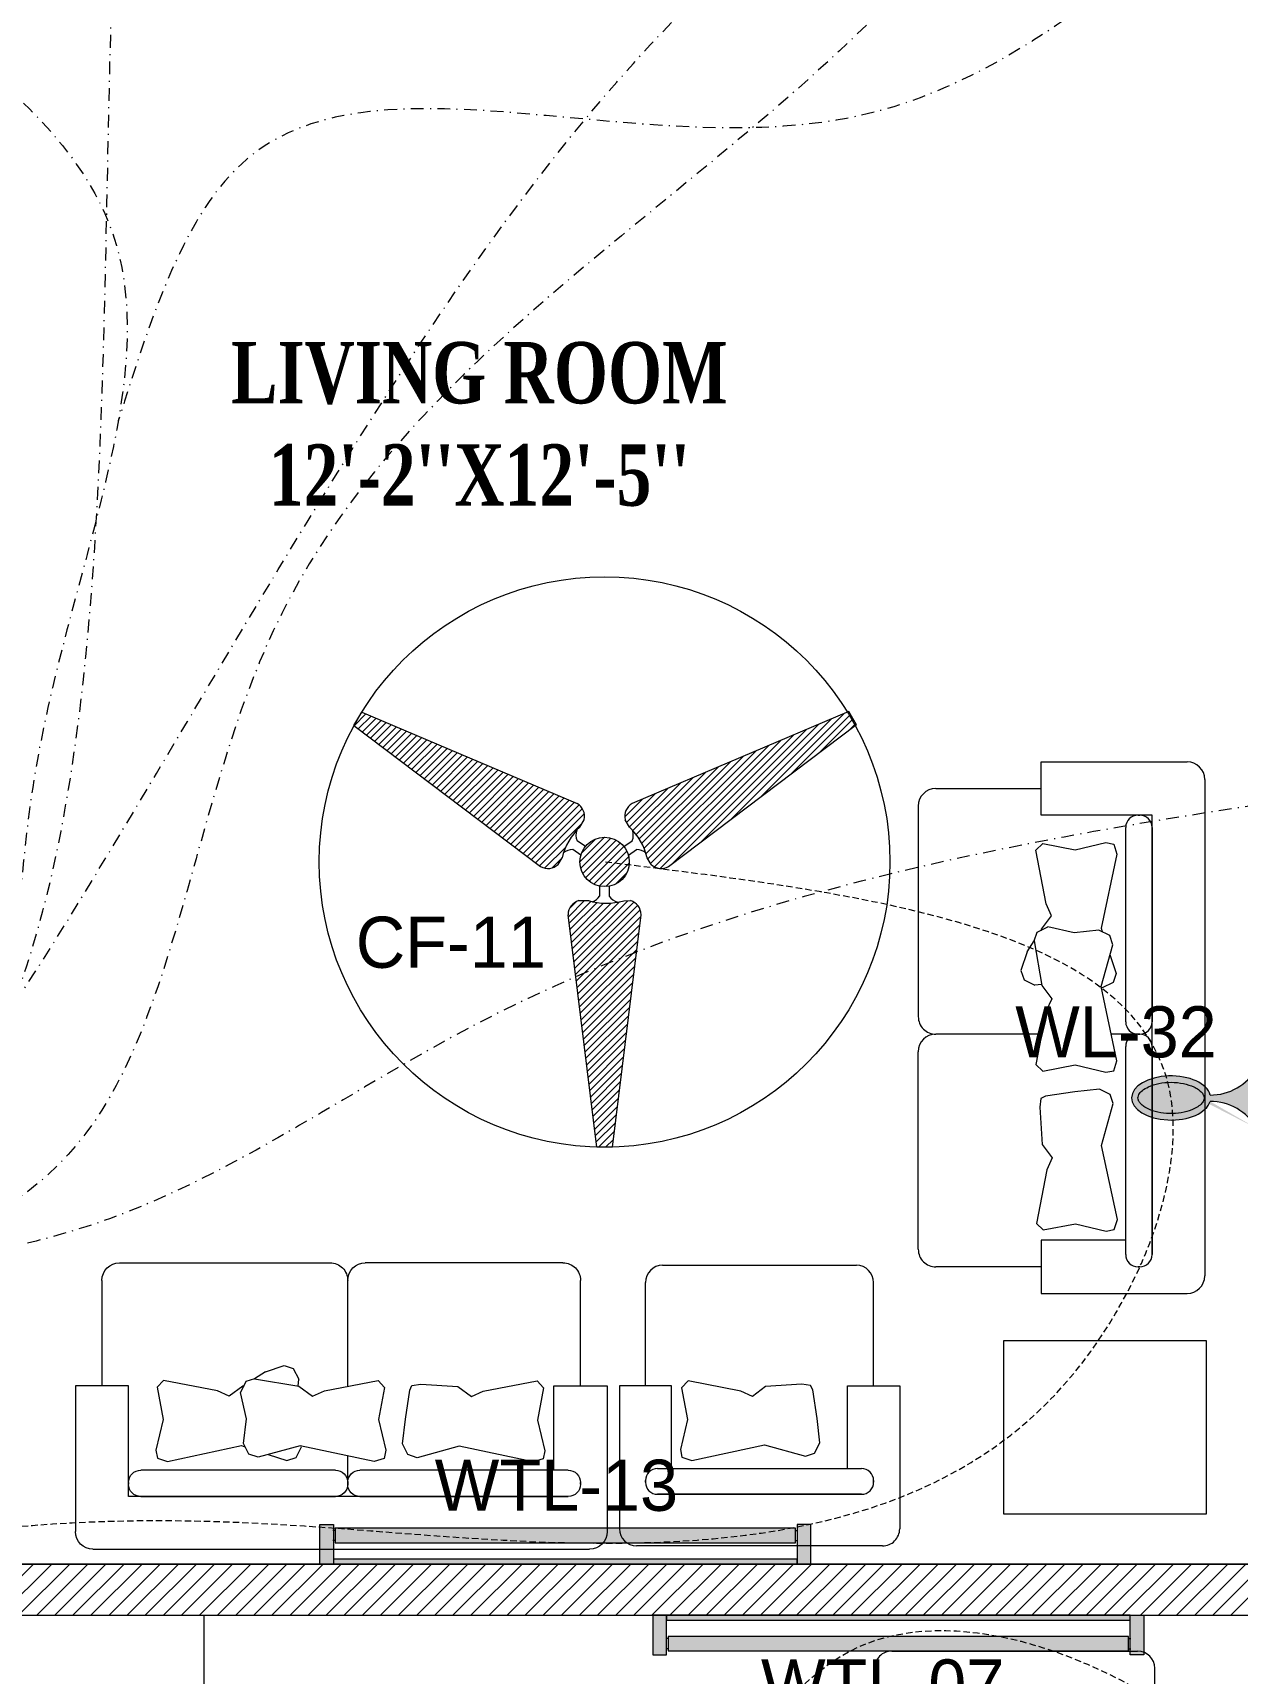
# Model space of a CAD drawing. Header units: inches. Extents: x 109699 to 44449955, y -10987 to 15824140.
# Drawn here: x 197755.6 to 197873.3, y -3769.5 to -3609.2 of the extents above; entities that cross this region are included whole.
import ezdxf

# ---------------------------------------------------------------- set-up
doc = ezdxf.new("R2010")
doc.units = ezdxf.units.IN
doc.header["$LTSCALE"] = 5
doc.header["$MEASUREMENT"] = 0
doc.linetypes.add('DASHDOT', pattern=[1, 0.5, -0.25, 0, -0.25])
doc.linetypes.add('DASHED2', pattern=[0.375, 0.25, -0.125])
doc.layers.get('0').update_dxf_attribs({"color": 123})
for name, color, linetype, lineweight in [('@NORMAL', 7, 'Continuous', 5), ('E-CF-Ceiling-Fan', 30, 'Continuous', 13), ('E-Con-Point', 5, 'DASHED2', 13), ('E-WL-Wall-Light', 232, 'Continuous', 15), ('E-WTL-Wall-Tube-Light', 6, 'Continuous', 15), ('fixture', 255, 'Continuous', 0), ('ha', 252, 'Continuous', 5), ('SB', 1, 'DASHDOT', 20), ('STAIR', 8, 'Continuous', 13), ('WALL-1', 8, 'Continuous', 9)]:
    doc.layers.add(name, color=color, linetype=linetype, lineweight=lineweight)
doc.layers.add('FURNITUR', color=7, linetype='Continuous', lineweight=5, true_color=0xe8e8e8)
doc.layers.add('illustr-FURNITURE', color=34, linetype='Continuous')
doc.layers.add('T', color=8, linetype='Continuous')
doc.styles.get("Standard").update_dxf_attribs({"font": 'times.ttf'})
doc.styles.add('style2', font='ARIALN.TTF', dxfattribs={"width": 0.75, "height": 3})

# ---------------------------------------------------------------- blocks, each defined once
blk = doc.blocks.new('A$C677D3EAC')
at = {"layer": 'FURNITUR'}
for p, q in [((12.00479866045498, 51.95316647657546), (26.27257498371182, 51.95316647657546)), ((12.00479866045498, 46.7545977087857), (12.00479866045498, 51.95316647657546)), ((27.98757498370105, 50.23816647657532), (27.98757498370833, 1.714991515273141)), ((1.714798660454107, 49.35388209268422), (12.00479866045498, 49.35388209268422)), ((-0.0002013395424000919, 47.63888209268407), (-0.0002013395424000919, 27.05888209268414)), ((22.84257498371153, 46.7545977087857), (12.00479866045498, 46.7545977087857)), ((21.47057498371578, 46.7545977087857), (21.64207498370524, 46.7545977087857)), ((22.84257498370425, 3.799775899162796), (22.84257498370425, 46.7545977087857)), ((20.27007498366584, 26.54438209267664), (20.27007498370949, 45.55409770878578)), ((22.84257498371153, 45.55409770878578), (22.8425749836606, 26.54438209267664)), ((11.49008981315274, 43.32827631189775), (12.16517933704745, 43.96611358265636)), ((12.5027240989948, 38.07549475087126), (11.49008981315274, 43.32827631189775)), ((12.16517933704745, 43.96611358265636), (15.31559601729532, 43.36579608827378)), ((15.31559601729532, 43.36579608827378), (18.31599273014581, 44.07867291178536)), ((18.31599273014581, 44.07867291178536), (19.10359739428532, 43.92859380628033)), ((19.10359739428532, 43.92859380628033), (19.40363667030761, 42.95307747577226)), ((19.40363667030761, 42.95307747577226), (17.86593348672614, 35.7117434773545)), ((12.05266419680993, 35.5991841482255), (13.02779365549941, 36.91237953848213)), ((13.02779365549941, 36.91237953848213), (12.5027240989948, 38.07549475087126)), ((11.33031025100354, 34.46060119444883), (11.61261941229895, 35.30786455647831)), ((11.61261941229895, 35.30786455647831), (12.66275786653569, 35.83314249810883)), ((12.00544753944268, 35.43314440848462), (12.05266419680993, 35.5991841482255)), ((15.24777488336258, 35.24313066369177), (12.66275786653569, 35.83314249810883)), ((17.65718828754325, 35.51486969230791), (15.24777488336258, 35.24313066369177)), ((18.70732674178726, 34.98959175067739), (17.65718828754325, 35.51486969230791)), ((17.86593348672614, 35.7117434773545), (17.97569034616026, 35.37952664570821)), ((10.63983892452234, 33.38899892960671), (11.33031025100354, 34.46060119444883)), ((11.33031025100354, 34.46060119444883), (12.05985271719692, 30.10290950415674)), ((17.87312200711312, 29.99035017502774), (19.00736667657475, 34.08911497292229)), ((19.00736667657475, 34.08911497292229), (18.70732674178726, 34.98959175067739)), ((10.63983892452234, 33.38899892960671), (10.03458546302863, 31.55699145095787)), ((18.72337355450145, 33.1164066199799), (19.32862701599515, 31.28439914133105)), ((10.03458546302863, 31.55699145095787), (10.3346253978234, 30.65651467320276)), ((10.3346253978234, 30.65651467320276), (11.38476385206013, 30.13123673157224)), ((19.32862701599515, 31.28439914133105), (19.02858708120039, 30.38392236357595)), ((12.04650223874341, 30.18265437400623), (11.38476385206013, 30.13123673157224)), ((12.05985271719692, 30.10290950415674), (13.0349821758864, 28.78971411390012)), ((19.4108251906946, 22.74901617660998), (17.87312200711312, 29.99035017502774)), ((17.97844862696365, 29.85864442194543), (17.89591218490386, 29.87674181101283)), ((19.02858708120039, 30.38392236357595), (17.97844862696365, 29.85864442194543)), ((12.50991261938179, 27.62659890151099), (11.49727833353245, 22.3738173404854)), ((13.0349821758864, 28.78971411390012), (12.50991261938179, 27.62659890151099)), ((12.06984914469649, 25.34388209268036), (1.714798660454107, 25.34388209268491)), ((21.47057498365757, 25.34388209267672), (18.85980329597078, 25.34388209267763)), ((20.27007498370949, 3.79977589916416), (20.27007498372404, 24.1433820926768)), ((21.47057498373033, 25.34388209267672), (21.64207498372707, 25.34388209267672)), ((21.64207498366159, 25.34388209267672), (21.47057498366485, 25.34388209267672)), ((22.84257498372608, 24.1433820926768), (22.84257498370425, 3.79977589916416)), ((-0.0002013395424000919, 4.314275899168024), (-0.0002013395424000919, 23.62888209268476)), ((19.11078591466503, 21.77349984610191), (19.4108251906946, 22.74901617660998)), ((11.49727833353245, 22.3738173404854), (12.17236785743444, 21.73598006972588)), ((12.17236785743444, 21.73598006972588), (15.32278453768231, 22.33629756410846)), ((15.32278453768231, 22.33629756410846), (18.3231812505328, 21.62342074059688)), ((18.3231812505328, 21.62342074059688), (19.11078591466503, 21.77349984610191)), ((12.43392473156564, 19.28744697104412), (11.98386482938076, 19.06232831278612)), ((15.28969182424771, 19.71016240346398), (12.43392473156564, 19.28744697104412)), ((17.69910522842838, 19.98190143208012), (15.28969182424771, 19.71016240346398)), ((18.74924368267239, 19.4566234904496), (17.69910522842838, 19.98190143208012)), ((19.04928361745988, 18.5561467126945), (18.74924368267239, 19.4566234904496)), ((11.98386482938076, 19.06232831278612), (11.87135034790845, 18.19937131140705)), ((11.87135034790845, 18.19937131140705), (12.10176965808205, 14.56994124392895)), ((17.91503894799826, 14.45738191479995), (19.04928361745988, 18.5561467126945)), ((12.10176965808205, 14.56994124392895), (13.07689911677153, 13.25674585367233)), ((19.45274213157973, 7.216047916382195), (17.91503894799826, 14.45738191479995)), ((13.07689911677153, 13.25674585367233), (12.55182956026692, 12.0936306412832)), ((12.55182956026692, 12.0936306412832), (11.53919527441758, 6.840849080256703)), ((11.53919527441758, 6.840849080256703), (12.21428479831957, 6.203011809498093)), ((12.21428479831957, 6.203011809498093), (15.36470147856744, 6.803329303880673)), ((15.36470147856744, 6.803329303880673), (18.36509819141793, 6.090452480368185)), ((19.15270285555744, 6.240531585874123), (19.45274213157973, 7.216047916382195)), ((20.27007498370949, 5.198560283064126), (12.00479866045498, 5.198560283062761)), ((12.00479866045498, 5.198560283062761), (12.00479866045498, -8.484727004542947e-06)), ((18.36509819141793, 6.090452480368185), (19.15270285555744, 6.240531585874123)), ((12.00479866045498, 2.599275899167878), (1.714798660446831, 2.599275899171516)), ((21.64207498370524, 2.59927589916424), (21.47057498370123, 2.59927589916424)), ((21.47057498370123, 2.59927589916424), (21.64207498369797, 2.59927589916424)), ((12.00479866045498, -8.484727004542947e-06), (26.27257498371182, -8.484727004542947e-06))]:
    blk.add_line(p, q, dxfattribs=at)
for centre, radius, start, end in [((26.27257498370454, 50.23816647657532), 1.715, 0, 90), ((1.714798660454107, 47.63888209268407), 1.715, 90, 180), ((21.47057498371578, 45.55409770878532), 1.200500000000829, 90, 179.9999999999739), ((21.64207498371252, 45.55409770878578), 1.20049999999992, 0, 90), ((1.714798660454107, 27.05888209268414), 1.715, 180, 270), ((21.47057498366485, 26.5443820926771), 1.200500000000375, 180.0000000000261, 270), ((21.64207498366159, 26.54438209267664), 1.20049999999901, 270, 0), ((1.714798660454107, 23.62888209268476), 1.715, 90, 180), ((21.47057498373033, 24.14338209267726), 1.20049999999901, 90, 180.0000000000261), ((21.64207498372707, 24.14338209267726), 1.200499999999465, 359.999999999974, 90), ((1.714798660446831, 4.314275899171662), 1.715, 180, 270), ((21.47057498370123, 3.799775899163706), 1.200499999999465, 179.9999999999739, 270), ((21.64207498370524, 3.79977589916416), 1.20049999999992, 270, 0), ((26.27257498371182, 1.714991515273141), 1.715, 270, 0)]:
    blk.add_arc(centre, radius, start, end, dxfattribs=at)
blk = doc.blocks.new('A$C35210EED')
at = {"layer": 'fixture'}
for p, q in [((4.314276831042662, 27.98778557556034), (23.62888302456122, 27.98778557556034)), ((2.599276831046154, 15.98278557556296), (2.599276831046154, 26.27278557557111)), ((25.34388302455773, 15.91773509132145), (25.34388302455773, 26.27278557556383)), ((6.840850012129522, 16.44838896160036), (6.20301274137455, 15.77329943769837)), ((12.09363157315966, 15.43575467575101), (6.840850012129522, 16.44838896160036)), ((-7.55285145714879e-06, 15.98278557556296), (-7.55285145714879e-06, 1.715009252306118)), ((5.19856121493649, 15.98278557556296), (-7.55285145714879e-06, 15.98278557556296)), ((5.19856121493649, 7.717509252308446), (5.19856121493649, 15.98278557556296)), ((6.20301274137455, 15.77329943769837), (6.80333023575804, 12.6228827574505)), ((13.25674678554788, 14.91068511924641), (12.09363157315966, 15.43575467575101)), ((14.56994217580359, 15.88581457793589), (13.25674678554788, 14.91068511924641)), ((18.19937224328169, 16.11623388810949), (14.56994217580359, 15.88581457793589)), ((19.06232924466167, 16.00371940663717), (18.19937224328169, 16.11623388810949)), ((19.28744790291967, 15.5536595044523), (19.06232924466167, 16.00371940663717)), ((19.71016333533771, 12.69789241177023), (19.28744790291967, 15.5536595044523)), ((22.74459864067467, 7.717509252308446), (22.74459864067467, 15.98278557556296)), ((22.74459864067467, 15.98278557556296), (27.94316740846261, 15.98278557556296)), ((27.94316740846261, 15.98278557556296), (27.94316740846261, 1.715009252306118)), ((6.80333023575804, 12.6228827574505), (6.090453412245552, 9.62248604460001)), ((19.98190236395749, 10.28847900758956), (19.71016333533771, 12.69789241177023)), ((7.216048848255014, 8.534842104438212), (14.45738284667459, 10.07254528801968)), ((14.45738284667459, 10.07254528801968), (18.55614764457277, 8.93830061855806)), ((19.45662442232424, 9.238340553345552), (19.98190236395749, 10.28847900758956)), ((6.090453412245552, 9.62248604460001), (6.240532517746033, 8.834881380460502)), ((6.240532517746033, 8.834881380460502), (7.216048848255014, 8.534842104438212)), ((18.55614764457277, 8.93830061855806), (19.45662442232424, 9.238340553345552)), ((3.799776831037889, 7.717509252308446), (24.14338302455144, 7.717509252293894)), ((2.599276831038878, 6.345509252312695), (2.599276831038878, 6.517009252316711)), ((2.599276831038878, 6.517009252316711), (2.599276831038878, 6.345509252319971)), ((3.799776831037889, 5.145009252313685), (24.14338302457327, 5.145009252291857)), ((24.14338302455144, 5.145009252291857), (3.799776831037889, 5.145009252313685)), ((25.34388302455045, 6.517009252287608), (25.34388302455045, 6.345509252290867)), ((25.34388302455045, 6.345509252356351), (25.34388302455045, 6.517009252353091)), ((25.34388302457228, 6.345509252312695), (25.34388302457228, 6.517009252316711)), ((25.34388302457228, 6.517009252316711), (25.34388302457228, 6.345509252319971)), ((26.22816740846611, 9.252305972040631e-06), (1.71499244714505, 9.252309610019438e-06))]:
    blk.add_line(p, q, dxfattribs=at)
for centre, radius, start, end in [((4.314276831049938, 26.27278557557111), 1.715, 90, 180), ((23.62888302456122, 26.27278557556383), 1.715, 0, 90), ((3.799776831037889, 6.517009252316711), 1.200499999999465, 90, 180), ((24.14338302455144, 6.517009252287608), 1.20049999999901, 0, 90), ((24.14338302457327, 6.517009252316711), 1.200499999999465, 0, 90), ((3.799776831037889, 6.345509252312695), 1.20049999999992, 180, 270), ((24.14338302455144, 6.345509252290867), 1.200499999999465, 270, 0), ((24.14338302457327, 6.345509252312695), 1.20049999999992, 270, 0), ((1.71499244714505, 1.715009252306118), 1.715, 180, 270), ((26.22816740846611, 1.715009252306118), 1.715, 270, 0)]:
    blk.add_arc(centre, radius, start, end, dxfattribs=at)
blk = doc.blocks.new('A$C63C712C3')
at = {"linetype": 'ByBlock', "ltscale": 0.5}
h = blk.add_hatch(color=256, dxfattribs=at)
h.dxf.hatch_style = 1
h.paths.add_polyline_path([(35.45815903441689, 102.6004051111813), (7.051254215184599e-05, 102.6004051111813), (7.051254215184599e-05, -1.4210854715202e-14), (35.45815903441689, 0)])
h.paths.add_polyline_path([(1235.458159034402, 102.6004051111813), (35.45815903441689, 102.6004051111813), (35.45815903441689, 90.19858873463818), (1235.458159034402, 90.19858873463818)])
h.paths.add_polyline_path([(1270.916247556277, 102.6004051111813), (1235.458159034402, 102.6004051111813), (1235.458159034402, -1.4210854715202e-14), (1270.916247556277, 0)])
h = blk.add_hatch(color=256, dxfattribs=at)
h.dxf.hatch_style = 1
h.set_gradient(color1=(255, 255, 0), rotation=269, name='CYLINDER')
h.paths.add_polyline_path([(1230.609335631336, 47.55507706388016), (39.80634735536296, 47.55507706388016), (39.80634735536296, 10.14120857274975), (1230.609335631336, 10.14120857274975)])
at = {"ltscale": 2}
for p, q in [((39.80314903250837, 42.02165198561852), (33.8373914979602, 42.02165198561852)), ((39.80314903250837, 15.93327464433969), (33.8373914979602, 15.93327464433969)), ((1230.612533954176, 42.02165198561852), (1236.578291488724, 42.02165198561852)), ((1230.612533954176, 15.93327464433969), (1236.578291488724, 15.93327464433969))]:
    blk.add_line(p, q, dxfattribs=at)
for points in [[(35.45815903441689, 102.6004051111813), (7.051254215184599e-05, 102.6004051111813), (7.051254215184599e-05, 0), (35.45815903441689, 0)], [(35.45815903441689, 102.6004051111813), (1235.458159034402, 102.6004051111813), (1235.458159034402, 90.19858873463818), (35.45815903441689, 90.19858873463818)], [(1235.458159034402, 102.6004051111813), (1270.916247556277, 102.6004051111813), (1270.916247556277, 0), (1235.458159034402, 0)], [(39.80634735536296, 47.55507706388016), (1230.609335631336, 47.55507706388016), (1230.609335631336, 10.14120857274975), (39.80634735536296, 10.14120857274975)]]:
    blk.add_lwpolyline(points, close=True, dxfattribs=at)
blk = doc.blocks.new('1')
at = {"layer": 'E-CF-Ceiling-Fan', "linetype": 'ByBlock', "ltscale": 0.5}
h = blk.add_hatch(dxfattribs=at)
h.set_pattern_fill('ANSI31', color=256, scale=10)
h.set_pattern_definition([(45, (0, 0), (-0.8838834764831843, 0.8838834764831844), [])])
edge = h.paths.add_edge_path()
edge.add_line((209066.544903523, -13067.11685315647), (209064.6438415694, -13070.41407147769))
edge.add_line((209064.6438415694, -13070.41407147769), (209110.249472843, -13104.88204089217))
edge.add_ellipse((209112.0161950886, -13101.65334947437), major_axis=(2.602475337466696, 2.602475337466696), ratio=0.9999999999999906, start_angle=196.3127629962977, end_angle=268.2872464290007)
edge.add_line((209114.5397230216, -13104.33244681023), (209115.4849750511, -13102.69748638713))
edge.add_ellipse((209130.2442591997, -13106.24386666673), major_axis=(10.7334356491749, 10.7334356491749), ratio=0.9999999999981393, start_angle=88.44228272541869, end_angle=121.48902709430789, ccw=False)
edge.add_line((209119.806567247, -13095.22262044099), (209120.8528262952, -13093.41295266685))
edge.add_ellipse((209117.2719126632, -13092.56276837834), major_axis=(2.602475337466932, 2.602475337466932), ratio=0.9999999999995292, start_angle=301.6440633906456, end_angle=373.6185468234727)
edge.add_line((209119.1884486464, -13089.4206917419), (209066.544903523, -13067.11685315647))
edge = h.paths.add_edge_path()
edge.add_ellipse((209131.089283705, -13116.74145270932), major_axis=(2.633110768784475, 2.633110768784475), ratio=0.9999999999997597, start_angle=316.8297377331859, end_angle=387.8389618723904)
edge.add_line((209132.1880164829, -13113.18345735742), (209130.5488454061, -13113.22495130345))
edge.add_ellipse((209126.3035237661, -13098.2962790596), major_axis=(-10.97469841933177, 10.97469841933177), ratio=0.9999999999999191, start_angle=145.1951729281282, end_angle=150.8743574177565, ccw=False)
edge.add_ellipse((209126.3035237661, -13098.2962790596), major_axis=(-10.97469841933177, 10.97469841933177), ratio=0.9999999999999191, start_angle=122.4336804261327, end_angle=145.1951729281282, ccw=False)
edge.add_ellipse((209126.3035237661, -13098.2962790596), major_axis=(-10.97469841933177, 10.97469841933177), ratio=0.9999999999999191, start_angle=118.5749297277244, end_angle=122.4336804261327, ccw=False)
edge.add_line((209121.9149097344, -13113.18345735741), (209119.5749032555, -13113.18345735741))
edge.add_ellipse((209120.6314155011, -13116.70924926331), major_axis=(2.602635845509655, 2.602635845509654), ratio=0.9999999999987026, start_angle=61.6809744807266, end_angle=133.6503259141647)
edge.add_line((209116.9517537436, -13116.62255417043), (209123.9933819142, -13173.42733947012))
edge.add_line((209123.9933819142, -13173.42733947012), (209127.784032512, -13173.43690240765))
edge.add_line((209127.784032512, -13173.43690240765), (209134.8111659948, -13116.62255417052))
h.paths.add_polyline_path([(209119.8508739552, -13103.74154532349, 1), (209131.9120457831, -13103.74154532349, 1)])
edge = h.paths.add_edge_path()
edge.add_line((209187.3717421067, -13070.20410122277), (209185.4890127634, -13066.97304093389))
edge.add_line((209185.4890127634, -13066.97304093389), (209132.574471092, -13089.4206917419))
edge.add_ellipse((209134.4910070752, -13092.56276837834), major_axis=(-2.602475337469112, 2.602475337469112), ratio=0.9999999999994945, start_angle=-13.61854682341294, end_angle=58.35593660933898)
edge.add_line((209130.9100934432, -13093.41295266685), (209131.9563524914, -13095.22262044099))
edge.add_ellipse((209121.5186605386, -13106.24386666673), major_axis=(10.73343564915542, 10.73343564915542), ratio=0.999999999999095, start_angle=328.5109729056215, end_angle=361.55771727458557, ccw=False)
edge.add_line((209136.2779446873, -13102.69748638713), (209137.2231967167, -13104.33244681019))
edge.add_ellipse((209139.7467246498, -13101.65334947437), major_axis=(-2.602475337469201, 2.602475337469201), ratio=0.9999999999990601, start_angle=91.71275357099776, end_angle=163.2982999863874)
edge.add_line((209141.4914892536, -13104.89395933078), (209187.3717421067, -13070.20410122277))
at = {"layer": 'E-CF-Ceiling-Fan', "ltscale": 10}
for p, q in [((209064.6438415694, -13070.41407147769), (209066.544903523, -13067.11685315647)), ((209066.544903523, -13067.11685315647), (209119.1884486464, -13089.42069174189)), ((209185.4947354289, -13066.97061323832), (209132.574471092, -13089.42069174189)), ((209187.3717421067, -13070.20410122277), (209185.4890127634, -13066.97304093388)), ((209064.6438415694, -13070.41407147769), (209110.249472843, -13104.88204089212)), ((209187.3717421067, -13070.20410122277), (209141.4914892536, -13104.8939593308)), ((209119.8065672471, -13095.2226204409), (209120.8528262952, -13093.41295266684)), ((209131.9563524913, -13095.2226204409), (209130.9100934432, -13093.41295266684)), ((209121.1873655701, -13099.95559165538), (209119.1343670181, -13098.56426171081)), ((209130.5755541683, -13099.95559165538), (209132.6285527202, -13098.56426171081)), ((209114.5397230216, -13104.33244681025), (209115.484975051, -13102.69748638717)), ((209120.0894197592, -13102.06218894969), (209118.0923406337, -13100.70875594979)), ((209131.6734999792, -13102.06218894969), (209133.6705791047, -13100.70875594979)), ((209137.2231967167, -13104.33244681025), (209136.2779446873, -13102.69748638717)), ((209124.6292368371, -13109.64068966342), (209124.6292368371, -13112.08558296959)), ((209126.9897148455, -13109.6694233058), (209126.9897148455, -13112.08558296959)), ((209119.5749032554, -13113.18345735741), (209121.9149097344, -13113.18345735741)), ((209130.5488454059, -13113.22495130345), (209132.1880164829, -13113.18345735741)), ((209123.9933819142, -13173.42733947012), (209116.9517537436, -13116.62255417042)), ((209127.784032512, -13173.43690240765), (209134.8111659948, -13116.62255417039)), ((209127.784032512, -13173.43690240765), (209123.9933819142, -13173.42733947012))]:
    blk.add_line(p, q, dxfattribs=at)
for radius in [69.69809221428028, 6.030585913961706]:
    blk.add_circle((209125.8814598692, -13103.74154532349), radius, dxfattribs=at)
for centre, major_axis, ratio, start_param, end_param in [((209117.2719126632, -13092.56276837834), (2.602475337466931, 2.602475337466931), 0.9999999999995293, 5.264682075261256, 6.520873788586199), ((209134.4910070752, -13092.56276837834), (-2.602475337469112, 2.602475337469112), 0.9999999999994945, -0.2376884814055706, 1.018503231918061), ((209130.2442591997, -13106.24386666673), (10.7334356491749, 10.7334356491749), 0.9999999999981393, 1.543609031538261, 2.120383527840273), ((209122.7572162564, -13097.18760929776), (-2.740456939066795, 2.740456939066795), 0.9999999999999716, 0.4622372466417044, 1.148537865656782), ((209121.5186605386, -13106.24386666673), (10.73343564915542, 10.73343564915542), 0.999999999999095, 5.733598106132978, 6.310372602436297), ((209129.0057034835, -13097.18760929378), (-2.740456939069299, 2.740456939069299), 0.9999999999990347, 3.56385111362636, 4.25015173105463), ((209118.1560665238, -13104.58382336606), (2.740456939070688, 2.740456939070688), 0.9999999999982624, 0.801841786050358, 1.428905426830904), ((209133.6068532084, -13104.58382336598), (-2.740456939075534, 2.740456939075535), 0.999999999998016, -1.428905429243861, -0.8018417876198008), ((209112.0161950886, -13101.65334947437), (2.602475337466696, 2.602475337466696), 0.9999999999999905, 3.426304077972683, 4.682495791295461), ((209139.7467246498, -13101.65334947437), (-2.602475337469201, 2.602475337469201), 0.9999999999990602, 1.600689515884098, 2.85688122920773), ((209121.4571744064, -13109.85887499457), (-2.740456939059593, 2.740456939059593), 0.9999999999952948, 2.745104486731238, 3.314940694839574), ((209130.1617772753, -13109.85887499338), (2.740456939059473, 2.740456939059473), 0.9999999999984862, 2.968244612714574, 3.636223092052213), ((209120.6314155011, -13116.70924926331), (2.602635845509655, 2.602635845509654), 0.9999999999987026, 1.076536090527279, 2.332638233565674), ((209126.3035237661, -13098.2962790596), (-10.97469841933177, 10.97469841933177), 0.999999999999919, 2.069522934069694, 2.63325429377058), ((209131.089283705, -13116.74145270932), (2.633110768784475, 2.633110768784475), 0.9999999999997595, 5.52972209167421, 6.769066852189965)]:
    blk.add_ellipse(centre, major_axis=major_axis, ratio=ratio, start_param=start_param, end_param=end_param, dxfattribs=at)
blk = doc.blocks.new('E-W-LIGHT')
at = {"linetype": 'ByBlock', "ltscale": 0.5}
h = blk.add_hatch(color=256, dxfattribs=at)
h.dxf.hatch_style = 1
h.set_gradient(color1=(255, 255, 255), color2=(255, 255, 0), name='CYLINDER')
edge = h.paths.add_edge_path()
edge.add_spline(control_points=[(-96.71110423948552, 1.235367220396483), (-96.8976251288622, 1.235367220396483), (-97.08530367817384, 1.204590695443009), (-97.49532330615068, 1.060408411101338), (-97.71769888777162, 0.9452617532663472), (-98.18859363857634, 0.6007580769133996), (-98.4360601757027, 0.3712016227401077), (-98.9274233233457, -0.2076466389563343), (-99.17095937526851, -0.5565722783421756), (-99.79256403547286, -1.649000525487912), (-100.1403411294208, -2.496475964584042), (-100.6655547252501, -4.389078901701514), (-100.8435119435345, -5.433326140728264), (-100.996858843053, -7.577941591604359), (-100.9723680002039, -8.677864733885961), (-100.7253955626443, -10.7881619923927), (-100.5027117058065, -11.79805679996582), (-99.90205506231798, -13.59089832466863), (-99.52349327352754, -14.37265162368595), (-98.79708591162027, -15.46144462183512), (-98.46289770719719, -15.83531695936959), (-97.82402795464219, -16.37320808014224), (-97.52292902289115, -16.53708124557815), (-97.0332651008719, -16.69867335386745), (-96.83300356165012, -16.72444707740215), (-96.42760539585558, -16.70413243760904), (-96.21918910161975, -16.65733367471884), (-95.75858057275782, -16.45705756399432), (-95.50712660475898, -16.30138572900886), (-94.98330090317799, -15.85001415615693), (-94.71221849052682, -15.55449414506236), (-94.18744122004225, -14.82684639582039), (-93.93399672563008, -14.39521060388152), (-93.32240182252819, -13.09860869282319), (-93.0057716383552, -12.13470487732181), (-92.57508722519842, -10.03980369670334), (-92.46055768618565, -8.90959698224412), (-92.45565766659526, -6.646794607945969), (-92.56528275998282, -5.514732191470296), (-92.98715107886524, -3.412587944823316), (-93.29985699109132, -2.443281268231641), (-93.99092435031811, -0.9549615958549695), (-94.34810290115182, -0.3877643056552464), (-95.07582621573985, 0.4836147841888085), (-95.44374809115733, 0.7854262440646148), (-96.01798165069457, 1.105607693885873), (-96.24029005175481, 1.180327462172805), (-96.53763867025813, 1.228459302029147), (-96.62438560181026, 1.235367220396483), (-96.71110423948552, 1.235367220396483)], knot_values=[0, 0, 0, 0, 0.194197829587449, 0.194197829587449, 0.388395659174898, 0.388395659174898, 0.582593488762347, 0.582593488762347, 0.776791318349796, 0.776791318349796, 1.110216687407361, 1.110216687407361, 1.443642056464925, 1.443642056464925, 1.77706742552249, 1.77706742552249, 2.110492794580054, 2.110492794580054, 2.443918163637619, 2.443918163637619, 2.701496175378678, 2.701496175378678, 2.959074187119738, 2.959074187119738, 3.169612053741, 3.169612053741, 3.380149920362263, 3.380149920362263, 3.590687786983526, 3.590687786983526, 3.801225653604789, 3.801225653604789, 4.011763520226051, 4.011763520226051, 4.360140390670959, 4.360140390670959, 4.708517261115867, 4.708517261115867, 5.056894131560775, 5.056894131560775, 5.405271002005684, 5.405271002005684, 5.69307956715584, 5.69307956715584, 5.980888132305996, 5.980888132305996, 6.192897451070847, 6.192897451070847, 6.283185307179586, 6.283185307179586, 6.283185307179586, 6.283185307179586], degree=3, periodic=0)
at = {"layer": 'E-WL-Wall-Light', "linetype": 'ByBlock', "ltscale": 0.5}
h = blk.add_hatch(color=256, dxfattribs=at)
h.dxf.hatch_style = 1
edge = h.paths.add_edge_path()
edge.add_ellipse((-96.71110423948552, -7.740473765769313), major_axis=(0, 10.71660606041263), ratio=0.559300439547623, start_angle=187.7376784571124, end_angle=531.0374031504149)
edge.add_arc((-112.001170541625, -18.46997501720373), 14.35701343791298, -60.53601194170483, 0.5736542653427819, ccw=False)
edge.add_line((-104.9392941575301, -30.97012448799713), (-104.939294157532, -33.06572841662167))
edge.add_line((-104.939294157532, -33.06572841662167), (-88.60969415754215, -33.06572841666017))
edge.add_line((-88.60969415754215, -33.06572841666017), (-88.60969415754002, -30.97012448799946))
edge.add_arc((-81.54781777344922, -18.46997501720374), 14.35701343791298, 179.559619270027, 240.5360119417236, ccw=False)
edge = h.paths.add_edge_path(flags=16)
edge.add_spline(control_points=[(-96.71110423948552, 1.235367220396483), (-96.8976251288622, 1.235367220396483), (-97.08530367817384, 1.204590695443009), (-97.49532330615068, 1.060408411101338), (-97.71769888777162, 0.9452617532663472), (-98.18859363857634, 0.6007580769133996), (-98.4360601757027, 0.3712016227401077), (-98.9274233233457, -0.2076466389563343), (-99.17095937526851, -0.5565722783421756), (-99.79256403547286, -1.649000525487912), (-100.1403411294208, -2.496475964584042), (-100.6655547252501, -4.389078901701514), (-100.8435119435345, -5.433326140728264), (-100.996858843053, -7.577941591604359), (-100.9723680002039, -8.677864733885961), (-100.7253955626443, -10.7881619923927), (-100.5027117058065, -11.79805679996582), (-99.90205506231798, -13.59089832466863), (-99.52349327352754, -14.37265162368595), (-98.79708591162027, -15.46144462183512), (-98.46289770719719, -15.83531695936959), (-97.82402795464219, -16.37320808014224), (-97.52292902289115, -16.53708124557815), (-97.0332651008719, -16.69867335386745), (-96.83300356165012, -16.72444707740215), (-96.42760539585558, -16.70413243760904), (-96.21918910161975, -16.65733367471884), (-95.75858057275782, -16.45705756399432), (-95.50712660475898, -16.30138572900886), (-94.98330090317799, -15.85001415615693), (-94.71221849052682, -15.55449414506236), (-94.18744122004225, -14.82684639582039), (-93.93399672563008, -14.39521060388152), (-93.32240182252819, -13.09860869282319), (-93.0057716383552, -12.13470487732181), (-92.57508722519842, -10.03980369670334), (-92.46055768618565, -8.90959698224412), (-92.45565766659526, -6.646794607945969), (-92.56528275998282, -5.514732191470296), (-92.98715107886524, -3.412587944823316), (-93.29985699109132, -2.443281268231641), (-93.99092435031811, -0.9549615958549695), (-94.34810290115182, -0.3877643056552464), (-95.07582621573985, 0.4836147841888085), (-95.44374809115733, 0.7854262440646148), (-96.01798165069457, 1.105607693885873), (-96.24029005175481, 1.180327462172805), (-96.53763867025813, 1.228459302029147), (-96.62438560181026, 1.235367220396483), (-96.71110423948552, 1.235367220396483)], knot_values=[0, 0, 0, 0, 0.194197829587449, 0.194197829587449, 0.388395659174898, 0.388395659174898, 0.582593488762347, 0.582593488762347, 0.776791318349796, 0.776791318349796, 1.110216687407361, 1.110216687407361, 1.443642056464925, 1.443642056464925, 1.77706742552249, 1.77706742552249, 2.110492794580054, 2.110492794580054, 2.443918163637619, 2.443918163637619, 2.701496175378678, 2.701496175378678, 2.959074187119738, 2.959074187119738, 3.169612053741, 3.169612053741, 3.380149920362263, 3.380149920362263, 3.590687786983526, 3.590687786983526, 3.801225653604789, 3.801225653604789, 4.011763520226051, 4.011763520226051, 4.360140390670959, 4.360140390670959, 4.708517261115867, 4.708517261115867, 5.056894131560775, 5.056894131560775, 5.405271002005684, 5.405271002005684, 5.69307956715584, 5.69307956715584, 5.980888132305996, 5.980888132305996, 6.192897451070847, 6.192897451070847, 6.283185307179586, 6.283185307179586, 6.283185307179586, 6.283185307179586], degree=3, periodic=0)
for p, q in [((-104.9392941575301, -30.97012448799713), (-104.939294157532, -33.06572841662167)), ((-88.60969415754215, -33.06572841666017), (-88.60969415754002, -30.97012448803655)), ((-104.939294157532, -33.06572841662167), (-88.60969415754215, -33.06572841666017))]:
    blk.add_line(p, q)
at = {"linetype": 'ByBlock', "ltscale": 0.5}
for centre, start, end in [((-112.001170541625, -18.46997501720374), 299.4639880582952, 0.5736542653427851), ((-81.54781777344922, -18.46997501720374), 179.4263457346572, 240.5360119417045)]:
    blk.add_arc(centre, 14.35701343791298, start, end, dxfattribs=at)
blk.add_ellipse((-96.71110423948552, -7.740473765769313), major_axis=(0, 10.71660606041263), ratio=0.559300439547623, start_param=3.276640619127039, end_param=9.268351136215248, dxfattribs=at)
blk.add_open_spline([(-96.71110423948552, 1.235367220396483), (-96.8976251288622, 1.235367220396483), (-97.08530367817384, 1.204590695443009), (-97.49532330615068, 1.060408411101338), (-97.71769888777162, 0.9452617532663472), (-98.18859363857634, 0.6007580769133996), (-98.4360601757027, 0.3712016227401077), (-98.9274233233457, -0.2076466389563343), (-99.17095937526851, -0.5565722783421756), (-99.79256403547286, -1.649000525487912), (-100.1403411294208, -2.496475964584042), (-100.6655547252501, -4.389078901701514), (-100.8435119435345, -5.433326140728264), (-100.996858843053, -7.577941591604359), (-100.9723680002039, -8.677864733885961), (-100.7253955626443, -10.7881619923927), (-100.5027117058065, -11.79805679996582), (-99.90205506231798, -13.59089832466863), (-99.52349327352754, -14.37265162368595), (-98.79708591162027, -15.46144462183512), (-98.46289770719719, -15.83531695936959), (-97.82402795464219, -16.37320808014224), (-97.52292902289115, -16.53708124557815), (-97.0332651008719, -16.69867335386745), (-96.83300356165012, -16.72444707740215), (-96.42760539585558, -16.70413243760904), (-96.21918910161975, -16.65733367471884), (-95.75858057275782, -16.45705756399432), (-95.50712660475898, -16.30138572900886), (-94.98330090317799, -15.85001415615693), (-94.71221849052682, -15.55449414506236), (-94.18744122004225, -14.82684639582039), (-93.93399672563008, -14.39521060388152), (-93.32240182252819, -13.09860869282319), (-93.0057716383552, -12.13470487732181), (-92.57508722519842, -10.03980369670334), (-92.46055768618565, -8.90959698224412), (-92.45565766659526, -6.646794607945969), (-92.56528275998282, -5.514732191470296), (-92.98715107886524, -3.412587944823316), (-93.29985699109132, -2.443281268231641), (-93.99092435031811, -0.9549615958549695), (-94.34810290115182, -0.3877643056552464), (-95.07582621573985, 0.4836147841888085), (-95.44374809115733, 0.7854262440646148), (-96.01798165069457, 1.105607693885873), (-96.24029005175481, 1.180327462172805), (-96.53763867025813, 1.228459302029147), (-96.62438560181026, 1.235367220396483), (-96.71110423948552, 1.235367220396483)], degree=3, knots=[0, 0, 0, 0, 0.194197829587449, 0.194197829587449, 0.388395659174898, 0.388395659174898, 0.582593488762347, 0.582593488762347, 0.776791318349796, 0.776791318349796, 1.110216687407361, 1.110216687407361, 1.443642056464925, 1.443642056464925, 1.77706742552249, 1.77706742552249, 2.110492794580054, 2.110492794580054, 2.443918163637619, 2.443918163637619, 2.701496175378678, 2.701496175378678, 2.959074187119738, 2.959074187119738, 3.169612053741, 3.169612053741, 3.380149920362263, 3.380149920362263, 3.590687786983526, 3.590687786983526, 3.801225653604789, 3.801225653604789, 4.011763520226051, 4.011763520226051, 4.360140390670959, 4.360140390670959, 4.708517261115867, 4.708517261115867, 5.056894131560775, 5.056894131560775, 5.405271002005684, 5.405271002005684, 5.69307956715584, 5.69307956715584, 5.980888132305996, 5.980888132305996, 6.192897451070847, 6.192897451070847, 6.283185307179586, 6.283185307179586, 6.283185307179586, 6.283185307179586], dxfattribs=at)

msp = doc.modelspace()

# ---------------------------------------------------------------- hatches: boundary and pattern name
at = {"layer": 'ha'}
h = msp.add_hatch(dxfattribs=at)
h.set_pattern_fill('ANSI31', scale=10, angle=-7.63333123551244e-14, style=0)
h.set_pattern_definition([(44.99999999999989, (144081.319087721, 2531118.532228567), (-0.8838834764831833, 0.8838834764831855), [])])
h.paths.add_polyline_path([(198070.1268214599, -3758.839933129753), (198017.9539269053, -3758.839933129753), (198017.9539269053, -3744.923710079658), (198012.9539269053, -3744.923710079658), (198012.9539269053, -3758.839933129753), (197880.9547300677, -3758.839933129753), (197880.9547300677, -3675.007487029097), (197875.9547300677, -3675.007487029097), (197875.9547300677, -3758.839933129753), (197644.7829029232, -3758.839933130219), (197644.7829029232, -3755.847732289023), (197639.7826393247, -3755.847732289023), (197639.7822857437, -3771.840327756274), (197644.7822550147, -3771.840327756274), (197644.7822550147, -3763.83970088398), (197893.6159703916, -3763.83970088398), (197893.6159703916, -3841.423186646569), (197898.6153224825, -3841.423228396829), (197898.6159703916, -3763.839933130219), (198030.12682146, -3763.839933129753), (198030.12682146, -3773.522297506481), (198030.12682146, -3775.131821604706), (198035.12682146, -3775.131821604706), (198035.1269705493, -3768.839702074443), (198070.1268214599, -3768.840164185063)])

# ---------------------------------------------------------------- linework, layer by layer
at = {"layer": '@NORMAL'}
for p, q in [((197644.7829029232, -3758.839933129753, 0.8603813970198573), (197875.9547300677, -3758.839933129753, 0.8603813970198573)), ((197644.7820997609, -3763.839933129753, 1.357551479428487), (197893.6159703916, -3763.839933129753, 1.357551479428487))]:
    msp.add_line(p, q, dxfattribs=at)
at = {"layer": 'E-Con-Point', "ltscale": 0.5}
for points in [[(197735.6859665704, -3692.225997131145, 0.2178697677828283), (197740.4277532615, -3719.724402734519, 0.9946472506889508), (197733.8372075498, -3754.822893442461, 0.4348530751231297), (197753.5954824025, -3755.226208918737, 0.8603813970198573), (197808.2398042733, -3756.76097965713, 0.860381397019836), (197854.7537363676, -3743.054426266917), (197866.8349995823, -3713.282568157998, 1.257551479397208), (197811.494038591, -3690.211310715444, 0.06434273729723827)], [(197776.6993790785, -3815.121856242558, 0.2853377421193635), (197789.0409133667, -3786.635406486501), (197813.0078873251, -3787.215063847852), (197835.4934604643, -3767.331934622675, 1.357551479428487), (197885.3669820534, -3801.863553410633, 1.257551479397208), (197871.547203532, -3819.508943269557), (197832.8772322575, -3828.802768362715, 0.8803466279899226), (197781.4748824435, -3854.431973854543, 0.5385016732790642)]]:
    msp.add_spline(points, degree=3, dxfattribs=at)
at = {"layer": 'fixture', "elevation": 0.0857903163960998}
msp.add_lwpolyline([(197850.5074600611, -3736.981253047734), (197870.2525336423, -3736.981253047734), (197870.2525336423, -3753.978271397091), (197850.5074600611, -3753.978271397091)], close=True, dxfattribs=at)
at = {"layer": 'SB', "ltscale": 0.5}
for points in [[(197918.1664303259, -3480.511375934195), (197879.2371270856, -3491.247553433252), (197856.5033807229, -3580.248174875062), (197779.1216147354, -3667.623578822622), (197761.6149592505, -3715.613349291776), (197656.8808755843, -3719.146257082518, 0.7196086545801741)], [(197680.5031271463, -3723.04835760455, 0.8619938400189694), (197733.2223842166, -3726.785547610507, 0.8619938400189694), (197763.2942547407, -3607.195252977868, 0.8619938400189694), (197785.587469702, -3514.223673759541), (197817.541456033, -3480.943840479278)], [(197680.5031271463, -3723.04835760455, 0.8619938400189692), (197711.2851685526, -3737.566555722751), (197764.6376911328, -3686.692862081185), (197878.9628232446, -3575.173371014494), (197918.4166226607, -3562.680824924439), (197924.8397916277, -3544.004318705179, 0.1785524209039124)], [(197929.4537847613, -3591.215911503894, 0.1785524209039124), (197907.4824800993, -3578.85648607984), (197837.136451619, -3617.098400092294), (197776.5666460733, -3621.487058485978), (197763.9778845864, -3647.090375089292, -0.1025012982622113)], [(197734.0898293857, -3600.265377916096, 0.8603813970198573), (197763.0729962132, -3627.818412706783), (197755.6114778732, -3682.917607173822), (197748.4509278635, -3715.670249685445), (197702.5638949302, -3727.135894541996), (197673.4939284047, -3735.876786456156), (197657.0371843539, -3722.321808672279, 0.7196086545801741)], [(197888.1636090725, -3682.71928833726, 0.1785524209039124), (197798.8218499543, -3706.135446407327), (197764.4124612985, -3724.601671705681), (197680.5031271463, -3723.04835760455, 0.8619938400189692)], [(197656.0726986742, -3767.146257082517, 1.357551479428487), (197697.689132652, -3778.041054269677), (197745.7386850306, -3775.336370540659), (197775.9335323124, -3786.019584580252, 0.2853377421193635), (197775.9562709463, -3811.836535367574, 0.2853377421193635)], [(197989.6610044281, -3983.209568172122, 0.1632158499592506), (197976.1758059472, -3927.034237340882), (197977.5715159678, -3903.701200256921, 0.1632158499592506), (197930.5596672372, -3907.84110864258), (197789.8831267526, -3809.238325008799, -0.04026317985090747), (197657.3859443963, -3766.596907718881, 1.357551479428487)], [(197881.2644607783, -4186.028690765797), (197891.8199864449, -4080.199614006546), (197881.8357134167, -4035.807421842273), (197841.7655084135, -3904.515938993271), (197801.9862207855, -3805.549522001664), (197663.9766229787, -3767.080870901016, 1.357551479428487)], [(197980.0878817234, -4185.083061786114), (197978.4243535664, -4143.988326652499), (197966.3155351148, -4108.438481427784), (197980.8807668286, -4040.216146375065, 0.291434139944613), (197915.2544462807, -3991.310191272347), (197845.8532069354, -3839.400657011567, -0.06870740550734084), (197663.9766229787, -3767.080870901016, 1.357551479428487)], [(197905.8271170369, -3837.785668118087, 0.5581817325667089), (197801.4653390001, -3800.952412839739), (197663.9766229787, -3767.437604111836, 1.282405094839117)]]:
    msp.add_spline(points, degree=3, dxfattribs=at)
at = {"layer": 'STAIR', "linetype": 'DASHED2', "ltscale": 10}
msp.add_line((197772.3552303748, -3811.839707033503, 0.2853377421193635), (197772.3552303748, -3763.839933129753, 1.35755147942848), dxfattribs=at)
at = {"layer": 'WALL-1', "elevation": 1.257551479397208}
for points in [[(198070.1268214598, -3768.839933129753), (198070.1268214602, -3758.839933129753), (198017.9539269053, -3758.839933129753), (198017.9539269053, -3744.923710079658), (198012.9539269053, -3744.923710079658), (198012.9539269053, -3758.839933129753), (197880.9547300677, -3758.839933129753), (197880.9547300677, -3675.007487029097), (197875.9547300677, -3675.007487029097), (197875.9547300677, -3758.839933129753), (197644.7829029232, -3758.839933130219), (197644.7875653015, -3755.847732289023), (197639.7826393247, -3755.847732289023), (197639.7822857437, -3771.840327756274)], [(197644.7822550147, -3771.840327756274), (197644.7822550147, -3763.83970088398), (197893.6159703916, -3763.839933130219), (197893.6159703916, -3841.423186646569)]]:
    msp.add_lwpolyline(points, dxfattribs=at)

# ---------------------------------------------------------------- block references
at = {"layer": 'E-WL-Wall-Light', "xscale": 0.3601041968213394, "yscale": 0.3601041968213394, "zscale": 0.3601041968213394, "rotation": 90}
msp.add_blockref('E-W-LIGHT', (197864.0476224939, -3678.456493642133, 1.257551479397208), dxfattribs=at)
at = {"layer": 'E-WTL-Wall-Tube-Light', "xscale": -0.03776802766688649, "yscale": 0.03776802766688649, "zscale": 0.03776802766688649, "rotation": 180}
msp.add_blockref('A$C63C712C3', (197783.6525968858, -3754.96491819088, 0.860381397019836), dxfattribs=at)
at = {"layer": 'E-WTL-Wall-Tube-Light', "xscale": -0.03776802766688649, "yscale": 0.03776802766688649, "zscale": 0.03776802766688649}
msp.add_blockref('A$C63C712C3', (197864.1886575085, -3767.714948068626, 1.357551479428487), dxfattribs=at)
at = {"layer": 'fixture', "rotation": 359.9996818959455}
msp.add_blockref('A$C677D3EAC', (197842.1364315358, -3732.387380765545, 0.0857903163960998), dxfattribs=at)
at = {"layer": 'fixture', "xscale": 0.9799999999851432, "yscale": 0.9799999999851432, "zscale": 0.9799999999851432, "rotation": 359.9998409468837}
msp.add_blockref('A$C35210EED', (197812.9355996498, -3757.065685072708, 0.0857903163960998), dxfattribs=at)
at = {"layer": 'FURNITUR', "xscale": 0.4, "yscale": 0.4, "zscale": 0.4}
msp.add_blockref('1', (114161.1414546433, 1551.285307413951, 0.06434273729723827), dxfattribs=at)
at = {"layer": 'illustr-FURNITURE', "color": 2, "xscale": 0.9799999999851425, "yscale": 0.9799999999851425, "zscale": 0.9799999999851425, "rotation": 179.9998409468834}
msp.add_blockref('A$C35210EED', (197865.251863817, -3767.349013146739, -0.02144757909902495), dxfattribs=at)
at = {"layer": 'SB', "ltscale": 0.5, "xscale": -1, "rotation": 90.00015905202721}
msp.add_blockref('A$C677D3EAC', (197811.7345301874, -3729.397756548393, 0.0857903163960998), dxfattribs=at)

# ---------------------------------------------------------------- texts
at = {"layer": 'E-CF-Ceiling-Fan', "color": 1, "insert": (197787.1781968327, -3695.557669792575, 0.06434273729723827), "char_height": 5, "width": 24.08470202641911, "attachment_point": 1}
msp.add_mtext('{\\fCentury Gothic|b0|i0|c0|p34;\\C256;CF-11}', dxfattribs=at)
at = {"layer": 'E-WL-Wall-Light', "insert": (197871.3028100621, -3709.388303742482, 1.706557645752795), "char_height": 5, "width": 24.08470202641911, "attachment_point": 9}
msp.add_mtext('{\\fCentury Gothic|b0|i0|c0|p34;WL-32}', dxfattribs=at)
at = {"layer": 'E-WTL-Wall-Tube-Light', "color": 1, "char_height": 5, "width": 24.08470202641911, "attachment_point": 7}
for s, insert in [('{\\fCentury Gothic|b0|i0|c0|p34;\\C256;WTL-13}', (197794.8930615692, -3753.707484386252, 0.5652925598435843)), ('{\\fCentury Gothic|b0|i0|c0|p34;\\C256;WTL-07}', (197826.7721722511, -3773.237122584184, 1.062462642252235))]:
    msp.add_mtext(s, dxfattribs=dict(at, insert=insert))
at = {"layer": 'T', "insert": (197799.2594463075, -3655.47135446565, 0.0857903163960998), "char_height": 6, "width": 79.9931403585797, "attachment_point": 8, "style": 'style2'}
msp.add_mtext("{\\fRomantic|b1|i0|c2|p2;LIVING ROOM\\P12'-2''X12'-5''}", dxfattribs=at)

doc.saveas('drawing.dxf')
